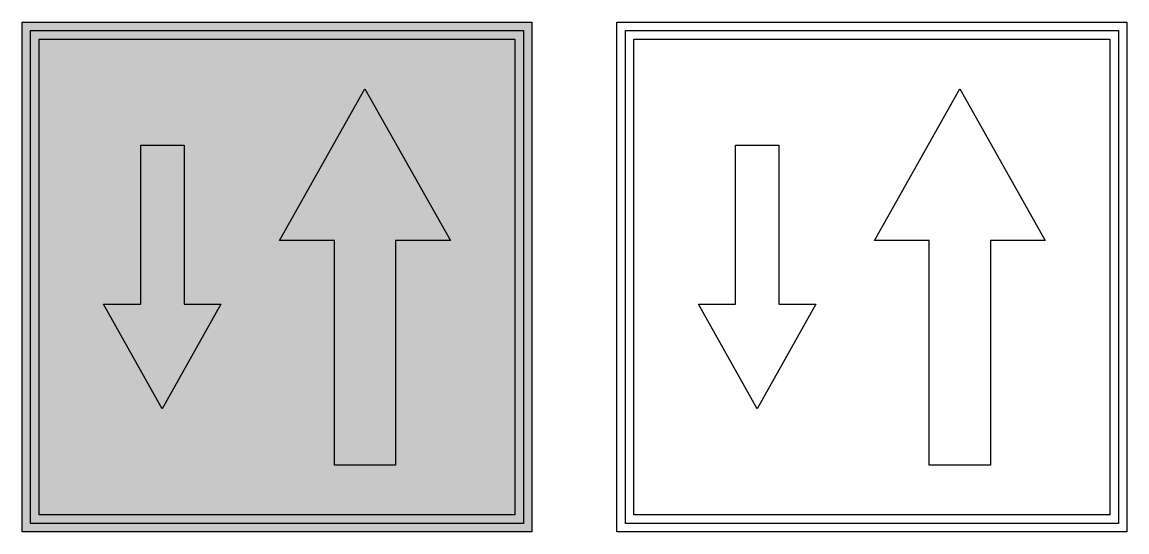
# Model space of a CAD drawing. Extents: x 439 to 1739, y 0 to 600.
import ezdxf

# ---------------------------------------------------------------- set-up
doc = ezdxf.new("R2010")
doc.units = 0
doc.header["$MEASUREMENT"] = 0

msp = doc.modelspace()

# ---------------------------------------------------------------- hatches: boundary and pattern name
h = msp.add_hatch(color=5)
h.paths.add_polyline_path([(439.2, 0), (439.2, 600), (1039.2, 600), (1039.2, 0)])
h.paths.add_polyline_path([(449.2, 10), (449.2, 590), (1029.2, 590), (1029.2, 10)], flags=16)
h.paths.add_polyline_path([(459.2, 20), (459.2, 580), (1019.2, 580), (1019.2, 20)], flags=0)
h.paths.add_polyline_path([(878.7, 78.5), (806.7, 78.5), (806.7, 343), (742.2, 343), (842.7, 521.5), (943.2, 343), (878.7, 343)], flags=0)
h.paths.add_polyline_path([(629.8, 455), (629.8, 268), (673.2, 268), (604.2, 145), (535.2, 268), (578.8, 268), (578.8, 455)], flags=0)
h = msp.add_hatch(color=7)
h.paths.add_polyline_path([(449.2, 10), (449.2, 590), (1029.2, 590), (1029.2, 10)])
h.paths.add_polyline_path([(459.2, 20), (459.2, 580), (1019.2, 580), (1019.2, 20)], flags=16)
h.paths.add_polyline_path([(878.7, 78.5), (806.7, 78.5), (806.7, 343), (742.2, 343), (842.7, 521.5), (943.2, 343), (878.7, 343)], flags=0)
msp.add_hatch(color=2).paths.add_polyline_path([(629.8, 455), (629.8, 268), (673.2, 268), (604.2, 145), (535.2, 268), (578.8, 268), (578.8, 455)])

# ---------------------------------------------------------------- linework, layer by layer
at = {"color": 5}
msp.add_lwpolyline([(439.2, 0), (439.2, 600), (1039.2, 600), (1039.2, 0)], close=True, dxfattribs=at)
for points in [[(1139.2, 0), (1139.2, 600), (1739.2, 600), (1739.2, 0)], [(449.2, 10), (449.2, 590), (1029.2, 590), (1029.2, 10)], [(1149.2, 10), (1149.2, 590), (1729.2, 590), (1729.2, 10)], [(459.2, 20), (459.2, 580), (1019.2, 580), (1019.2, 20)], [(1159.2, 20), (1159.2, 580), (1719.2, 580), (1719.2, 20)], [(878.7, 78.5), (806.7, 78.5), (806.7, 343), (742.2, 343), (842.7, 521.5), (943.2, 343), (878.7, 343)], [(1578.7, 78.5), (1506.7, 78.5), (1506.7, 343), (1442.2, 343), (1542.7, 521.5), (1643.2, 343), (1578.7, 343)], [(1329.8, 455), (1329.8, 268), (1373.2, 268), (1304.2, 145), (1235.2, 268), (1278.8, 268), (1278.8, 455)]]:
    msp.add_lwpolyline(points, close=True)
at = {"color": 2}
msp.add_lwpolyline([(629.8, 455), (629.8, 268), (673.2, 268), (604.2, 145), (535.2, 268), (578.8, 268), (578.8, 455)], close=True, dxfattribs=at)

doc.saveas('drawing.dxf')
